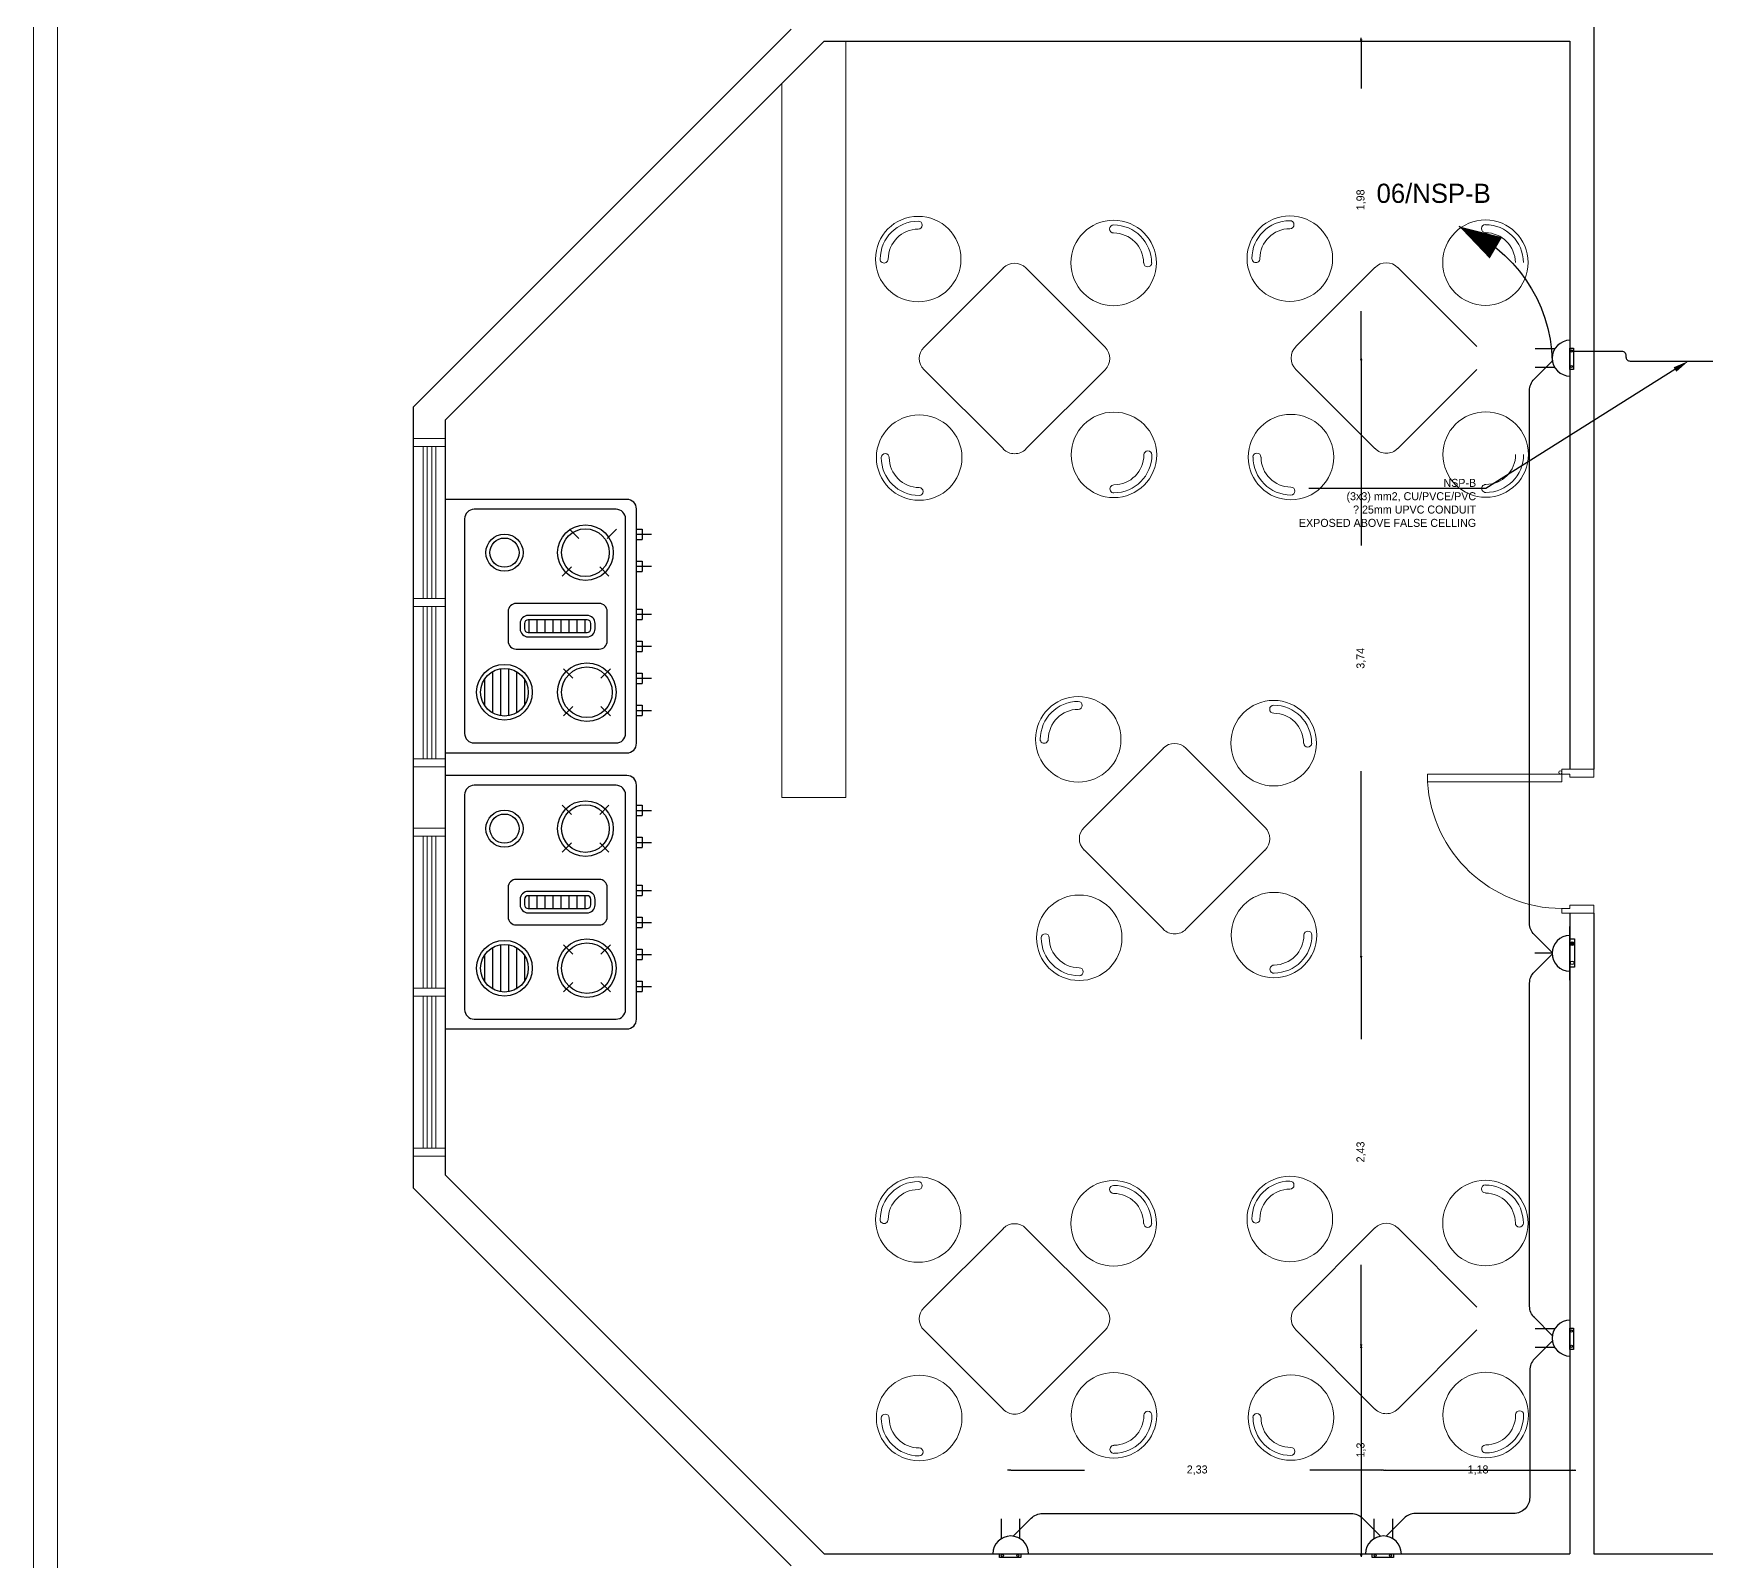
# Model space of a CAD drawing. Extents: x -1451 to 148, y -12854 to 856.
# Drawn here: x 5.32 to 15.78, y 339.03 to 348.57 of the extents above; entities that cross this region are included whole.
import ezdxf
from ezdxf import colors
from ezdxf.entities.mleader import LeaderData, LeaderLine
from ezdxf.enums import TextEntityAlignment as Align
from ezdxf.math import Vec2, Vec3

# ---------------------------------------------------------------- set-up
doc = ezdxf.new("R2010")
doc.units = 0
doc.header["$LTSCALE"] = 0.15
doc.layers.get('0').update_dxf_attribs({"color": 252})
doc.layers.get('Defpoints').update_dxf_attribs({"color": 252})
for name, color, linetype in [('0 BDH', 252, 'Continuous'), ('0 NORMAL WIRING', 252, 'Continuous'), ('0 sockets', 252, 'Continuous'), ('0 TEXTT', 4, 'Continuous'), ('AUTOINCR', 7, 'Continuous'), ('E-SOCK', 2, 'Continuous'), ('FIX', 252, 'Continuous'), ('TEXT', 3, 'Continuous')]:
    doc.layers.add(name, color=color, linetype=linetype)
for name, color, linetype, lineweight in [('0 DIM', 6, 'Continuous', 5), ('anal', 252, 'Continuous', 20), ('DOOR', 252, 'Continuous', 20), ('FUR', 252, 'Continuous', 9), ('wall', 252, 'Continuous', 30)]:
    doc.layers.add(name, color=color, linetype=linetype, lineweight=lineweight)
doc.dimstyles.new('ISO-25', dxfattribs={"dimtxt": 0.05, "dimasz": 0.01, "dimexe": 0, "dimexo": 0, "dimtad": 0, "dimtoh": 1, "dimtxsty": 'Standard', "dimblk": 'CLOSED', "dimcen": 2.5, "dimse1": 1, "dimse2": 1, "dimclrd": 1, "dimadec": 0, "dimazin": 0, "dimtfac": 1, "dimtix": 1, "dimtmove": 1, "dimatfit": 0, "dimfxl": 1, "dimarcsym": 0})

# ---------------------------------------------------------------- blocks, each defined once
blk = doc.blocks.new('D90')
at = {"layer": 'DOOR'}
for points in [[(0.03, 0.2), (0.03, 1.04), (0.078, 1.04), (0.078, 0.2)], [(0.03, 0.2), (0, 0.2), (0, 0), (0.05, 0), (0.05, 0.15), (0.03, 0.15)], [(0.87, 0.2), (0.9, 0.2), (0.9, 0), (0.85, 0), (0.85, 0.15), (0.87, 0.15)]]:
    blk.add_lwpolyline(points, close=True, dxfattribs=at)
blk.add_circle((0.02, 0.21), 0.01, dxfattribs=at)
blk.add_arc((0.025, 0.197), 0.845, 0.2218, 86.3889, dxfattribs=at)
blk = doc.blocks.new('*X25')
at = {"color": 0}
for p, q in [((0.125, 0.5611), (0.125, 0.6438)), ((0.15, 0.5376), (0.15, 0.6673)), ((0.175, 0.5287), (0.175, 0.6762)), ((0.2, 0.5288), (0.2, 0.6761)), ((0.225, 0.5379), (0.225, 0.667)), ((0.25, 0.5618), (0.25, 0.6431))]:
    blk.add_line(p, q, dxfattribs=at)
blk = doc.blocks.new('ARCH')
at = {"layer": 'anal'}
for p, q in [((5.325, 326.925), (5.325, 377.4)), ((5.475, 327.075), (5.475, 368.325)), ((7.8, 346.042), (7.7, 346.042)), ((7.8, 346.042), (7.9, 346.042)), ((7.7, 345.992), (7.9, 345.992)), ((7.76, 345.042), (7.76, 345.992)), ((7.785, 345.042), (7.785, 345.992)), ((7.8, 345.992), (7.9, 345.992)), ((7.815, 345.042), (7.815, 345.992)), ((7.84, 345.042), (7.84, 345.992)), ((7.7, 345.042), (7.9, 345.042)), ((7.7, 344.992), (7.9, 344.992)), ((7.76, 344.042), (7.76, 344.992)), ((7.785, 344.042), (7.785, 344.992)), ((7.815, 344.042), (7.815, 344.992)), ((7.84, 344.042), (7.84, 344.992)), ((7.9, 345.042), (7.9, 344.992)), ((7.7, 344.042), (7.9, 344.042)), ((7.8, 344.042), (7.9, 344.042)), ((7.8, 343.992), (7.7, 343.992)), ((7.8, 343.992), (7.9, 343.992)), ((7.8, 343.608), (7.7, 343.608)), ((7.7, 343.558), (7.9, 343.558)), ((7.76, 342.608), (7.76, 343.558)), ((7.785, 342.608), (7.785, 343.558)), ((7.8, 343.608), (7.9, 343.608)), ((7.8, 343.558), (7.9, 343.558)), ((7.815, 342.608), (7.815, 343.558)), ((7.84, 342.608), (7.84, 343.558)), ((7.7, 342.608), (7.9, 342.608)), ((7.9, 342.608), (7.9, 342.558)), ((7.7, 342.558), (7.9, 342.558)), ((7.76, 341.608), (7.76, 342.558)), ((7.785, 341.608), (7.785, 342.558)), ((7.815, 341.608), (7.815, 342.558)), ((7.84, 341.608), (7.84, 342.558)), ((7.7, 341.608), (7.9, 341.608)), ((7.8, 341.558), (7.7, 341.558)), ((7.8, 341.608), (7.9, 341.608)), ((7.8, 341.558), (7.9, 341.558))]:
    blk.add_line(p, q, dxfattribs=at)
at = {"layer": 'FIX', "ltscale": 1000}
for p, q in [((9.033, 345.662), (7.9, 345.662)), ((8.965, 345.6), (8.079, 345.6)), ((9.093, 344.138), (9.093, 345.602)), ((8.019, 345.54), (8.019, 344.2)), ((9.025, 344.2), (9.025, 345.54)), ((8.733, 345.417), (8.675, 345.476)), ((8.909, 345.417), (8.968, 345.476)), ((9.128, 345.476), (9.128, 345.411)), ((8.686, 345.241), (8.628, 345.182)), ((8.863, 345.241), (8.921, 345.182)), ((9.128, 345.276), (9.128, 345.211)), ((9.128, 344.976), (9.128, 344.911)), ((8.421, 344.91), (8.421, 344.83)), ((8.471, 344.91), (8.471, 344.83)), ((8.521, 344.91), (8.521, 344.83)), ((8.571, 344.91), (8.571, 344.83)), ((8.621, 344.91), (8.621, 344.83)), ((8.671, 344.91), (8.671, 344.83)), ((8.721, 344.91), (8.721, 344.83)), ((8.771, 344.91), (8.771, 344.83)), ((9.128, 344.776), (9.128, 344.711)), ((8.695, 344.545), (8.636, 344.604)), ((8.871, 344.545), (8.93, 344.604)), ((9.128, 344.576), (9.128, 344.511)), ((8.695, 344.369), (8.636, 344.31)), ((8.871, 344.369), (8.93, 344.31)), ((9.128, 344.376), (9.128, 344.311)), ((8.079, 344.14), (8.965, 344.14)), ((7.9, 344.078), (9.033, 344.078)), ((9.033, 343.937), (7.9, 343.937)), ((8.965, 343.876), (8.079, 343.876)), ((9.093, 342.414), (9.093, 343.877)), ((8.019, 343.816), (8.019, 342.475)), ((8.686, 343.693), (8.628, 343.751)), ((8.863, 343.693), (8.921, 343.751)), ((9.025, 342.475), (9.025, 343.816)), ((9.128, 343.752), (9.128, 343.687)), ((8.686, 343.516), (8.628, 343.458)), ((8.863, 343.516), (8.921, 343.458)), ((9.128, 343.552), (9.128, 343.487)), ((9.128, 343.252), (9.128, 343.187)), ((8.421, 343.186), (8.421, 343.106)), ((8.471, 343.186), (8.471, 343.106)), ((8.521, 343.186), (8.521, 343.106)), ((8.571, 343.186), (8.571, 343.106)), ((8.621, 343.186), (8.621, 343.106)), ((8.671, 343.186), (8.671, 343.106)), ((8.721, 343.186), (8.721, 343.106)), ((8.771, 343.186), (8.771, 343.106)), ((9.128, 343.052), (9.128, 342.987)), ((8.695, 342.821), (8.636, 342.879)), ((8.871, 342.821), (8.93, 342.879)), ((9.128, 342.852), (9.128, 342.787)), ((8.695, 342.644), (8.636, 342.586)), ((8.871, 342.644), (8.93, 342.586)), ((9.128, 342.652), (9.128, 342.587)), ((8.079, 342.415), (8.965, 342.415)), ((7.9, 342.354), (9.033, 342.354))]:
    blk.add_line(p, q, dxfattribs=at)
for points in [[(9.093, 345.476), (9.128, 345.476)], [(9.093, 345.444), (9.187, 345.444)], [(9.093, 345.411), (9.128, 345.411)], [(9.093, 345.276), (9.128, 345.276)], [(9.093, 345.244), (9.187, 345.244)], [(9.093, 345.211), (9.128, 345.211)], [(9.093, 344.976), (9.128, 344.976)], [(9.093, 344.944), (9.187, 344.944)], [(9.093, 344.911), (9.128, 344.911)], [(9.093, 344.776), (9.128, 344.776)], [(9.093, 344.744), (9.187, 344.744)], [(9.093, 344.711), (9.128, 344.711)], [(9.093, 344.576), (9.128, 344.576)], [(9.093, 344.544), (9.187, 344.544)], [(9.093, 344.511), (9.128, 344.511)], [(9.093, 344.376), (9.128, 344.376)], [(9.093, 344.344), (9.187, 344.344)], [(9.093, 344.311), (9.128, 344.311)], [(9.093, 343.752), (9.128, 343.752)], [(9.093, 343.719), (9.187, 343.719)], [(9.093, 343.687), (9.128, 343.687)], [(9.093, 343.552), (9.128, 343.552)], [(9.093, 343.519), (9.187, 343.519)], [(9.093, 343.487), (9.128, 343.487)], [(9.093, 343.252), (9.128, 343.252)], [(9.093, 343.219), (9.187, 343.219)], [(9.093, 343.187), (9.128, 343.187)], [(9.093, 343.052), (9.128, 343.052)], [(9.093, 343.019), (9.187, 343.019)], [(9.093, 342.987), (9.128, 342.987)], [(9.093, 342.852), (9.128, 342.852)], [(9.093, 342.819), (9.187, 342.819)], [(9.093, 342.787), (9.128, 342.787)], [(9.093, 342.652), (9.128, 342.652)], [(9.093, 342.619), (9.187, 342.619)], [(9.093, 342.587), (9.128, 342.587)]]:
    blk.add_lwpolyline(points, dxfattribs=at)
for points in [[(8.291, 344.962), (8.291, 344.777, 0.414214), (8.341, 344.727), (8.86, 344.727, 0.414214), (8.91, 344.777), (8.91, 344.962, 0.414214), (8.86, 345.012), (8.341, 345.012, 0.414214)], [(8.366, 344.887), (8.366, 344.853, 0.414214), (8.416, 344.803), (8.784, 344.803, 0.414214), (8.834, 344.853), (8.834, 344.887, 0.414214), (8.784, 344.937), (8.416, 344.937, 0.414214)], [(8.393, 344.887), (8.393, 344.853, 0.414214), (8.416, 344.83), (8.784, 344.83, 0.414214), (8.807, 344.853), (8.807, 344.887, 0.414214), (8.784, 344.91), (8.416, 344.91, 0.414214)], [(8.291, 343.238), (8.291, 343.053, 0.414214), (8.341, 343.003), (8.86, 343.003, 0.414214), (8.91, 343.053), (8.91, 343.238, 0.414214), (8.86, 343.288), (8.341, 343.288, 0.414214)], [(8.366, 343.163), (8.366, 343.129, 0.414214), (8.416, 343.079), (8.784, 343.079, 0.414214), (8.834, 343.129), (8.834, 343.163, 0.414214), (8.784, 343.213), (8.416, 343.213, 0.414214)], [(8.393, 343.163), (8.393, 343.129, 0.414214), (8.416, 343.106), (8.784, 343.106, 0.414214), (8.807, 343.129), (8.807, 343.163, 0.414214), (8.784, 343.186), (8.416, 343.186, 0.414214)]]:
    blk.add_lwpolyline(points, format="xyb", close=True, dxfattribs=at)
for centre, radius in [((8.774, 345.329), 0.174), ((8.268, 345.329), 0.116), ((8.268, 345.329), 0.0914), ((8.774, 345.329), 0.149), ((8.268, 344.457), 0.174), ((8.268, 344.457), 0.149), ((8.783, 344.457), 0.183), ((8.783, 344.457), 0.158), ((8.268, 343.605), 0.116), ((8.774, 343.605), 0.174), ((8.774, 343.605), 0.149), ((8.268, 343.605), 0.0914), ((8.268, 342.733), 0.174), ((8.268, 342.733), 0.149), ((8.783, 342.733), 0.183), ((8.783, 342.733), 0.158)]:
    blk.add_circle(centre, radius, dxfattribs=at)
for centre, start, end in [((8.079, 345.54), 90, 180), ((8.965, 345.54), 0, 90), ((9.033, 345.602), 0, 90), ((8.079, 344.2), 180, 270), ((8.965, 344.2), 270, 0), ((9.033, 344.138), 270, 0), ((9.033, 343.877), 0, 90), ((8.079, 343.816), 90, 180), ((8.965, 343.816), 0, 90), ((8.079, 342.475), 180, 270), ((8.965, 342.475), 270, 0), ((9.033, 342.414), 270, 0)]:
    blk.add_arc(centre, 0.06, start, end, dxfattribs=at)
at = {"layer": 'FUR'}
for p, q in [((10.4, 348.525), (10.4, 343.8)), ((10, 343.8), (10, 348.259)), ((10.89, 346.613), (11.385, 347.108)), ((11.526, 347.108), (12.021, 346.613)), ((13.212, 346.616), (13.707, 347.111)), ((13.849, 347.111), (14.344, 346.616)), ((11.385, 345.977), (10.89, 346.472)), ((12.021, 346.472), (11.526, 345.977)), ((13.707, 345.979), (13.212, 346.474)), ((14.344, 346.474), (13.849, 345.979)), ((11.89, 343.613), (12.385, 344.108)), ((12.526, 344.108), (13.021, 343.613)), ((10.4, 343.8), (10, 343.8)), ((12.385, 342.977), (11.89, 343.472)), ((13.021, 343.472), (12.526, 342.977)), ((10.89, 340.613), (11.385, 341.108)), ((11.526, 341.108), (12.021, 340.613)), ((13.212, 340.616), (13.707, 341.111)), ((13.849, 341.111), (14.344, 340.616)), ((11.385, 339.977), (10.89, 340.472)), ((12.021, 340.472), (11.526, 339.977)), ((13.707, 339.979), (13.212, 340.474)), ((14.344, 340.474), (13.849, 339.979))]:
    blk.add_line(p, q, dxfattribs=at)
for centre in [(10.853, 347.163), (12.074, 347.139), (13.175, 347.166), (14.397, 347.141), (10.859, 345.923), (12.076, 345.94), (13.182, 345.926), (14.399, 345.942), (11.853, 344.163), (13.074, 344.139), (13.076, 342.94), (11.859, 342.923), (10.853, 341.163), (13.175, 341.166), (12.074, 341.139), (14.397, 341.141), (10.859, 339.923), (12.076, 339.94), (13.182, 339.926), (14.399, 339.942)]:
    blk.add_circle(centre, 0.267, dxfattribs=at)
for centre, radius, start, end in [((10.853, 347.163), 0.237, 89.9577, 179.9577), ((10.853, 347.375), 0.025, 269.9577, 89.9577), ((12.074, 347.351), 0.025, 90, 270), ((12.074, 347.139), 0.237, 360, 90), ((13.175, 347.166), 0.237, 89.9577, 179.9577), ((13.176, 347.378), 0.025, 269.9577, 89.9577), ((14.397, 347.354), 0.025, 90, 270), ((14.397, 347.141), 0.237, 360, 90), ((10.853, 347.163), 0.187, 89.9577, 179.9577), ((12.074, 347.139), 0.187, 360, 90), ((13.175, 347.166), 0.187, 89.9577, 179.9577), ((14.397, 347.141), 0.187, 360, 90), ((12.963, 347.166), 0.025, 179.9577, 359.9577), ((10.64, 347.163), 0.025, 179.9577, 359.9577), ((11.455, 347.037), 0.1, 45, 135), ((12.287, 347.139), 0.025, 180, 360), ((13.778, 347.04), 0.1, 45, 135), ((10.96, 346.542), 0.1, 135, 225), ((11.95, 346.542), 0.1, 315, 45), ((13.283, 346.545), 0.1, 135, 225), ((10.647, 345.923), 0.025, 0, 180), ((10.859, 345.923), 0.237, 180, 270), ((10.859, 345.923), 0.187, 180, 270), ((11.455, 346.047), 0.1, 225, 315), ((12.076, 345.94), 0.237, 270.0423, 0.0423), ((12.076, 345.94), 0.187, 270.0423, 0.0423), ((12.288, 345.94), 0.025, 0.0423, 180.0423), ((12.969, 345.926), 0.025, 0, 180), ((13.182, 345.926), 0.237, 180, 270), ((13.182, 345.926), 0.187, 180, 270), ((13.778, 346.05), 0.1, 225, 315), ((14.399, 345.942), 0.187, 270.0423, 0.0423), ((14.399, 345.942), 0.237, 270.0423, 0.0423), ((10.859, 345.711), 0.025, 270, 90), ((12.076, 345.727), 0.025, 90.0423, 270.0423), ((13.182, 345.714), 0.025, 270, 90), ((14.399, 345.73), 0.025, 90.0423, 270.0423), ((11.853, 344.163), 0.237, 89.9577, 179.9577), ((11.853, 344.163), 0.187, 89.9577, 179.9577), ((11.853, 344.375), 0.025, 269.9577, 89.9577), ((13.074, 344.351), 0.025, 90, 270), ((13.074, 344.139), 0.237, 360, 90), ((13.074, 344.139), 0.187, 360, 90), ((11.64, 344.163), 0.025, 179.9577, 359.9577), ((12.455, 344.037), 0.1, 45, 135), ((13.287, 344.139), 0.025, 180, 360), ((11.96, 343.542), 0.1, 135, 225), ((12.95, 343.542), 0.1, 315, 45), ((11.647, 342.923), 0.025, 0, 180), ((11.859, 342.923), 0.237, 180, 270), ((11.859, 342.923), 0.187, 180, 270), ((12.455, 343.047), 0.1, 225, 315), ((13.076, 342.94), 0.237, 270.0423, 0.0423), ((13.076, 342.94), 0.187, 270.0423, 0.0423), ((13.288, 342.94), 0.025, 0.0423, 180.0423), ((11.859, 342.711), 0.025, 270, 90), ((13.076, 342.727), 0.025, 90.0423, 270.0423), ((10.853, 341.163), 0.237, 89.9577, 179.9577), ((10.853, 341.163), 0.187, 89.9577, 179.9577), ((10.853, 341.375), 0.025, 269.9577, 89.9577), ((12.074, 341.351), 0.025, 90, 270), ((12.074, 341.139), 0.237, 360, 90), ((12.074, 341.139), 0.187, 360, 90), ((13.175, 341.166), 0.237, 89.9577, 179.9577), ((13.175, 341.166), 0.187, 89.9577, 179.9577), ((13.176, 341.378), 0.025, 269.9577, 89.9577), ((14.397, 341.354), 0.025, 90, 270), ((14.397, 341.141), 0.237, 360, 90), ((14.397, 341.141), 0.187, 360, 90), ((10.64, 341.163), 0.025, 179.9577, 359.9577), ((11.455, 341.037), 0.1, 45, 135), ((12.287, 341.139), 0.025, 180, 360), ((12.963, 341.166), 0.025, 179.9577, 359.9577), ((13.778, 341.04), 0.1, 45, 135), ((14.609, 341.141), 0.025, 180, 360), ((10.96, 340.542), 0.1, 135, 225), ((11.95, 340.542), 0.1, 315, 45), ((13.283, 340.545), 0.1, 135, 225), ((11.455, 340.047), 0.1, 225, 315), ((12.288, 339.94), 0.025, 0.0423, 180.0423), ((13.778, 340.05), 0.1, 225, 315), ((14.611, 339.943), 0.025, 0.0423, 180.0423), ((10.647, 339.923), 0.025, 0, 180), ((10.859, 339.923), 0.237, 180, 270), ((10.859, 339.923), 0.187, 180, 270), ((12.076, 339.94), 0.237, 270.0423, 0.0423), ((12.076, 339.94), 0.187, 270.0423, 0.0423), ((12.969, 339.926), 0.025, 0, 180), ((13.182, 339.926), 0.237, 180, 270), ((13.182, 339.926), 0.187, 180, 270), ((14.399, 339.942), 0.187, 270.0423, 0.0423), ((14.399, 339.942), 0.237, 270.0423, 0.0423), ((12.076, 339.727), 0.025, 90.0423, 270.0423), ((14.399, 339.73), 0.025, 90.0423, 270.0423), ((10.859, 339.711), 0.025, 270, 90), ((13.182, 339.714), 0.025, 270, 90)]:
    blk.add_arc(centre, radius, start, end, dxfattribs=at)
at = {"layer": 'wall'}
for p, q in [((15.075, 349.696), (15.075, 343.976)), ((7.7, 346.241), (10.059, 348.6)), ((7.9, 346.159), (10.266, 348.525)), ((10.266, 348.525), (14.925, 348.525)), ((14.925, 348.525), (14.925, 343.976)), ((7.7, 341.359), (7.7, 346.241)), ((7.9, 341.441), (7.9, 346.159)), ((14.925, 343.076), (14.925, 339.075)), ((15.075, 343.076), (15.075, 339.075)), ((10.266, 339.075), (7.9, 341.441)), ((10.059, 339), (7.7, 341.359)), ((10.266, 339.075), (14.925, 339.075)), ((15.075, 339.075), (17.25, 339.075))]:
    blk.add_line(p, q, dxfattribs=at)
at = {"layer": 'DOOR', "xscale": -1, "rotation": 90}
blk.add_blockref('D90', (15.075, 343.976), dxfattribs=at)
at = {"layer": 'FIX', "ltscale": 1000, "xscale": -2, "yscale": 2, "zscale": 2, "rotation": 180}
for p in [(7.893, 345.662), (7.893, 343.937)]:
    blk.add_blockref('*X25', p, dxfattribs=at)
blk = doc.blocks.new('*U292')
at = {"linetype": 'ByBlock'}
h = blk.add_hatch(dxfattribs=at)
h.set_pattern_fill('ANGLE', color=2)
h.set_pattern_definition([(0, (-301.6926, 2.516), (0, 6.985), [5.08, -1.905]), (90, (-301.6926, 2.516), (-6.985, 4e-16), [5.08, -1.905])])
h.paths.add_polyline_path([(87, -25, 1), (127, -25, 1)])
at = {"color": 6, "linetype": 'ByBlock'}
blk.add_lwpolyline([(-154, 0), (164, 0), (164, -52), (-154, -52)], close=True, dxfattribs=at)
for centre in [(-107, -25), (107, -25)]:
    blk.add_circle(centre, 20.1, dxfattribs=at)
at = {"layer": 'E-SOCK'}
for p, q in [((0, 200), (0, 395)), ((-300, 0), (300, 0))]:
    blk.add_line(p, q, dxfattribs=at)
blk.add_arc((0, 0), 200, 0, 180, dxfattribs=at)
blk = doc.blocks.new('s')
at = {"layer": '0 BDH', "linetype": 'ByBlock'}
h = blk.add_hatch(dxfattribs=at)
h.set_pattern_fill('ANGLE', color=2)
h.set_pattern_definition([(0, (-147.759, -393.318), (0, 6.985), [5.08, -1.905]), (90, (-147.759, -393.318), (-6.985, 4e-16), [5.08, -1.905])])
h.paths.add_polyline_path([(0.073, 0.002, 1), (0.054, 0.002, 1)])
at = {"layer": '0 BDH', "color": 6, "linetype": 'ByBlock'}
blk.add_lwpolyline([(-0.089, 0.015), (0.089, 0.015), (0.089, -0.015), (-0.089, -0.015)], close=True, dxfattribs=at)
for centre in [(-0.064, 0.002), (0.064, 0.002)]:
    blk.add_circle(centre, 0.00918, dxfattribs=at)
blk = doc.blocks.new('*U276')
at = {"layer": 'E-SOCK'}
for p, q in [((-0.077, -0.021), (-0.077, 0.142)), ((0.077, -0.021), (0.077, 0.142)), ((-0.223, -0.149), (0.223, -0.149))]:
    blk.add_line(p, q, dxfattribs=at)
blk.add_arc((0, -0.149), 0.149, 0, 180, dxfattribs=at)
at = {"layer": '0 BDH', "color": 6, "linetype": 'ByBlock'}
blk.add_blockref('s', (-0.005, -0.163), dxfattribs=at)
blk = doc.blocks.new('*U64')
at = {"transparency": 33554687}
blk.add_line((-558.4, 70.7), (-626.2, 129.6), dxfattribs=at)
blk.add_lwpolyline([(-626.2, 129.6, 0, 96, 0), (-492.9, 30.1, 96, 96, 0)], format="xyseb", dxfattribs=at)
at = {"ltscale": 0.2, "transparency": 33554687}
blk.add_arc((-214.3, 542.2), 583, 225.05092, 291.56782, dxfattribs=at)
blk = doc.blocks.new('N')
at = {"layer": 'TEXT', "transparency": 33554687, "xscale": -0.0016, "yscale": 0.0016, "zscale": 0.0016, "rotation": 68.01807446485657}
blk.add_blockref('*U64', (0, 0), dxfattribs=at)
blk = doc.blocks.new('_Closed')
at = {"color": 0, "linetype": 'ByBlock', "lineweight": -2}
for p, q in [((-1, 0.2), (0, 0)), ((-1, 0.2), (-1, -0.2)), ((0, 0), (-1, -0.2)), ((0, 0), (-1, 0))]:
    blk.add_line(p, q, dxfattribs=at)
blk = doc.blocks.new('*D418')
at = {"layer": '0 DIM', "color": 1, "linetype": 'ByBlock', "lineweight": -2, "transparency": 16777216}
for p, q in [((13.621, 348.535), (13.621, 348.545)), ((13.621, 348.525), (13.621, 348.229)), ((13.621, 346.541), (13.621, 346.837)), ((13.621, 346.531), (13.621, 346.521))]:
    blk.add_line(p, q, dxfattribs=at)
at = {"layer": 'Defpoints', "color": 0, "linetype": 'ByBlock', "transparency": 16777216}
for p in [(13.621, 348.525), (14.925, 348.525), (14.925, 346.541)]:
    blk.add_point(p, dxfattribs=at)
at = {"layer": '0 DIM', "color": 1, "linetype": 'ByBlock', "lineweight": -2, "transparency": 16777216, "xscale": 0.01, "yscale": 0.01, "zscale": 0.01}
for p, rotation in [((13.621, 348.525), 270), ((13.621, 346.541), 90)]:
    blk.add_blockref('_Closed', p, dxfattribs=dict(at, rotation=rotation))
at = {"layer": '0 DIM', "color": 0, "linetype": 'ByBlock', "transparency": 16777216, "insert": (13.621, 347.533), "char_height": 0.05, "attachment_point": 5, "rotation": 90}
blk.add_mtext('1,98', dxfattribs=at)
blk = doc.blocks.new('*D419')
at = {"layer": '0 DIM', "color": 1, "linetype": 'ByBlock', "lineweight": -2, "transparency": 16777216}
for p, q in [((13.621, 346.531), (13.621, 345.373)), ((13.621, 342.808), (13.621, 343.965))]:
    blk.add_line(p, q, dxfattribs=at)
at = {"layer": 'Defpoints', "color": 0, "linetype": 'ByBlock', "transparency": 16777216}
for p in [(14.925, 346.541), (13.621, 342.798), (14.202, 342.798)]:
    blk.add_point(p, dxfattribs=at)
at = {"layer": '0 DIM', "color": 1, "linetype": 'ByBlock', "lineweight": -2, "transparency": 16777216, "xscale": 0.01, "yscale": 0.01, "zscale": 0.01}
for p, rotation in [((13.621, 346.541), 90), ((13.621, 342.798), 270)]:
    blk.add_blockref('_Closed', p, dxfattribs=dict(at, rotation=rotation))
at = {"layer": '0 DIM', "color": 0, "linetype": 'ByBlock', "transparency": 16777216, "insert": (13.621, 344.669), "char_height": 0.05, "attachment_point": 5, "rotation": 90}
blk.add_mtext('3,74', dxfattribs=at)
blk = doc.blocks.new('*D420')
at = {"layer": '0 DIM', "color": 1, "linetype": 'ByBlock', "lineweight": -2, "transparency": 16777216}
for p, q in [((13.621, 342.808), (13.621, 342.818)), ((13.621, 342.798), (13.621, 342.289)), ((13.621, 340.372), (13.621, 340.881)), ((13.621, 340.362), (13.621, 340.352))]:
    blk.add_line(p, q, dxfattribs=at)
at = {"layer": 'Defpoints', "color": 0, "linetype": 'ByBlock', "transparency": 16777216}
for p in [(14.202, 342.798), (13.621, 340.372), (14.078, 340.372)]:
    blk.add_point(p, dxfattribs=at)
at = {"layer": '0 DIM', "color": 1, "linetype": 'ByBlock', "lineweight": -2, "transparency": 16777216, "xscale": 0.01, "yscale": 0.01, "zscale": 0.01}
for p, rotation in [((13.621, 342.798), 270), ((13.621, 340.372), 90)]:
    blk.add_blockref('_Closed', p, dxfattribs=dict(at, rotation=rotation))
at = {"layer": '0 DIM', "color": 0, "linetype": 'ByBlock', "transparency": 16777216, "insert": (13.621, 341.585), "char_height": 0.05, "attachment_point": 5, "rotation": 90}
blk.add_mtext('2,43', dxfattribs=at)
blk = doc.blocks.new('*D421')
at = {"layer": '0 DIM', "color": 1, "linetype": 'ByBlock', "lineweight": -2, "transparency": 16777216}
for p, q in [((13.621, 340.382), (13.621, 340.392)), ((13.621, 340.372), (13.621, 339.075)), ((13.621, 339.065), (13.621, 339.055))]:
    blk.add_line(p, q, dxfattribs=at)
at = {"layer": 'Defpoints', "color": 0, "linetype": 'ByBlock', "transparency": 16777216}
for p in [(14.078, 340.372), (13.621, 339.075), (13.76, 339.075)]:
    blk.add_point(p, dxfattribs=at)
at = {"layer": '0 DIM', "color": 1, "linetype": 'ByBlock', "lineweight": -2, "transparency": 16777216, "xscale": 0.01, "yscale": 0.01, "zscale": 0.01}
for p, rotation in [((13.621, 340.372), 270), ((13.621, 339.075), 90)]:
    blk.add_blockref('_Closed', p, dxfattribs=dict(at, rotation=rotation))
at = {"layer": '0 DIM', "color": 0, "linetype": 'ByBlock', "transparency": 16777216, "insert": (13.621, 339.723), "char_height": 0.05, "attachment_point": 5, "rotation": 90}
blk.add_mtext('1,3', dxfattribs=at)
blk = doc.blocks.new('*D422')
at = {"layer": '0 DIM', "color": 1, "linetype": 'ByBlock', "lineweight": -2, "transparency": 16777216}
for p, q in [((13.75, 339.597), (13.74, 339.597)), ((13.76, 339.597), (14.941, 339.597)), ((14.951, 339.597), (14.961, 339.597))]:
    blk.add_line(p, q, dxfattribs=at)
at = {"layer": 'Defpoints', "color": 0, "linetype": 'ByBlock', "transparency": 16777216}
for p in [(14.941, 339.597), (13.76, 339.075), (14.941, 339.075)]:
    blk.add_point(p, dxfattribs=at)
at = {"layer": '0 DIM', "color": 1, "linetype": 'ByBlock', "lineweight": -2, "transparency": 16777216, "xscale": 0.01, "yscale": 0.01, "zscale": 0.01}
blk.add_blockref('_Closed', (13.76, 339.597), dxfattribs=at)
at = {"layer": '0 DIM', "color": 1, "linetype": 'ByBlock', "lineweight": -2, "transparency": 16777216, "xscale": 0.01, "yscale": 0.01, "zscale": 0.01, "rotation": 180}
blk.add_blockref('_Closed', (14.941, 339.597), dxfattribs=at)
at = {"layer": '0 DIM', "color": 0, "linetype": 'ByBlock', "transparency": 16777216, "insert": (14.351, 339.597), "char_height": 0.05, "attachment_point": 5}
blk.add_mtext('1,18', dxfattribs=at)
blk = doc.blocks.new('*D423')
at = {"layer": '0 DIM', "color": 1, "linetype": 'ByBlock', "lineweight": -2, "transparency": 16777216}
for p, q in [((11.421, 339.597), (11.411, 339.597)), ((11.431, 339.597), (11.892, 339.597)), ((13.76, 339.597), (13.3, 339.597)), ((13.77, 339.597), (13.78, 339.597))]:
    blk.add_line(p, q, dxfattribs=at)
at = {"layer": 'Defpoints', "color": 0, "linetype": 'ByBlock', "transparency": 16777216}
for p in [(11.431, 339.597), (11.431, 339.075), (13.76, 339.075)]:
    blk.add_point(p, dxfattribs=at)
at = {"layer": '0 DIM', "color": 1, "linetype": 'ByBlock', "lineweight": -2, "transparency": 16777216, "xscale": 0.01, "yscale": 0.01, "zscale": 0.01}
blk.add_blockref('_Closed', (11.431, 339.597), dxfattribs=at)
at = {"layer": '0 DIM', "color": 1, "linetype": 'ByBlock', "lineweight": -2, "transparency": 16777216, "xscale": 0.01, "yscale": 0.01, "zscale": 0.01, "rotation": 180}
blk.add_blockref('_Closed', (13.76, 339.597), dxfattribs=at)
at = {"layer": '0 DIM', "color": 0, "linetype": 'ByBlock', "transparency": 16777216, "insert": (12.596, 339.597), "char_height": 0.05, "attachment_point": 5}
blk.add_mtext('2,33', dxfattribs=at)

msp = doc.modelspace()

# ---------------------------------------------------------------- linework, layer by layer
at = {"layer": '0 NORMAL WIRING', "color": 3}
for points in [[(14.814, 342.831), (14.702, 342.943, -0.198912), (14.672, 343.013), (14.672, 346.342, -0.198912), (14.702, 346.413), (14.815, 346.526)], [(14.815, 340.438), (14.703, 340.551, -0.198912), (14.673, 340.621), (14.673, 342.64, -0.198912), (14.703, 342.71), (14.814, 342.821)], [(14.815, 340.404), (14.703, 340.292, 0.198912), (14.674, 340.221), (14.674, 339.427, -0.414214), (14.574, 339.327), (13.959, 339.327, 0.198912), (13.889, 339.297), (13.777, 339.185)], [(11.447, 339.185), (11.559, 339.297, -0.198954), (11.63, 339.327), (13.559, 339.326, -0.19887), (13.63, 339.297), (13.742, 339.185)]]:
    msp.add_lwpolyline(points, format="xyb", dxfattribs=at)
at = {"layer": '0 sockets', "color": 1, "linetype": 'ByBlock'}
msp.add_lwpolyline([(14.934, 346.588), (15.249, 346.588, -0.414214), (15.275, 346.562), (15.275, 346.552, 0.414214), (15.301, 346.526), (16.032, 346.526)], format="xyb", dxfattribs=at)

# ---------------------------------------------------------------- block references
at = {"layer": '0 BDH', "color": 6, "linetype": 'ByBlock', "rotation": 44.99999999998546}
msp.add_blockref('N', (14.815, 346.526), dxfattribs=at)
at = {"layer": '0 sockets', "color": 3}
msp.add_blockref('ARCH', (0, 0), dxfattribs=at)
at = {"layer": '0 sockets', "color": 3, "rotation": 90}
for name, p, xscale, yscale, zscale in [('*U276', (14.814, 346.544), 0.75, 0.75, 0.75), ('*U292', (14.925, 342.826), 0.0005570000000000001, 0.0005570000000000001, 0.0005570000000000001), ('*U276', (14.814, 340.422), 0.75, 0.75, 0.75)]:
    msp.add_blockref(name, p, dxfattribs=dict(at, xscale=xscale, yscale=yscale, zscale=zscale))
at = {"layer": '0 sockets', "color": 3, "xscale": 0.75, "yscale": 0.75, "zscale": 0.75}
for p in [(11.431, 339.186), (13.76, 339.186)]:
    msp.add_blockref('*U276', p, dxfattribs=at)

# ---------------------------------------------------------------- texts
at = {"layer": 'AUTOINCR', "color": 1, "linetype": 'ByBlock'}
msp.add_text('06/NSP-B', height=0.12, dxfattribs=at).set_placement((13.717, 347.478), align=Align.BOTTOM_LEFT)

# ---------------------------------------------------------------- dimensions: what is measured, and where the dimension line sits
at = {"layer": '0 DIM', "color": 6, "linetype": 'ByBlock'}
for base, p1, p2, picture, middle in [((13.621, 348.525), (14.925, 346.541), (14.925, 348.525), '*D418', (13.621, 347.533)), ((13.621, 342.798), (14.925, 346.541), (14.202, 342.798), '*D419', (13.621, 344.669)), ((13.621, 340.372), (14.202, 342.798), (14.078, 340.372), '*D420', (13.621, 341.585)), ((13.621, 339.075), (14.078, 340.372), (13.76, 339.075), '*D421', (13.621, 339.723))]:
    dim = msp.add_linear_dim(base=base, p1=p1, p2=p2, angle=90, dimstyle='ISO-25', dxfattribs=at)
    dim.commit()
    dim.dimension.update_dxf_attribs({"geometry": picture, "text_midpoint": middle})
for base, p2, picture, middle in [((11.431, 339.597), (11.431, 339.075), '*D423', (12.596, 339.597)), ((14.941, 339.597), (14.941, 339.075), '*D422', (14.351, 339.597))]:
    dim = msp.add_linear_dim(base=base, p1=(13.76, 339.075), p2=p2, dimstyle='ISO-25', dxfattribs=at)
    dim.commit()
    dim.dimension.update_dxf_attribs({"geometry": picture, "text_midpoint": middle})

# ---------------------------------------------------------------- leaders
at = {"layer": '0 TEXTT', "color": 1, "linetype": 'ByBlock'}
ml = msp.add_multileader_mtext('Standard', dxfattribs=at)
ml.set_content('NSP-B \\P(3x3) mm2, CU/PVCE/PVC\\P? 25mm UPVC CONDUIT\\PEXPOSED ABOVE FALSE CELLING', color=6)
ml.set_leader_properties(color=4)
ml.build(insert=Vec2(0, 0))
ml.multileader.update_dxf_attribs({"text_right_attachment_type": 6, "dogleg_length": 0.05, "arrow_head_size": 0.1})
ctx = ml.context
ctx.base_point, ctx.char_height, ctx.arrow_head_size, ctx.landing_gap_size = Vec3(12.995, 345.765), 0.05, 0.1, 0.01
ctx.right_attachment, ctx.text_align_type = 6, 2
notes = []
notes.append((ctx, [(0, (1, 1, 0), (14.399, 345.73), (-1, 0), 0.05, [(0, [(15.666, 346.526)], 0, [])])]))
ctx.mtext.insert, ctx.mtext.width, ctx.mtext.alignment, ctx.mtext.flow_direction = Vec3(14.339, 345.79), 6.216, 3, 5
for ctx, leaders in notes:
    for number, flags, end, landing, length, lines in leaders:
        leader = LeaderData()
        leader.index, (leader.has_last_leader_line, leader.has_dogleg_vector, leader.attachment_direction) = number, flags
        leader.last_leader_point, leader.dogleg_vector, leader.dogleg_length = Vec3(end), Vec3(landing), length
        for number, points, colour, breaks in lines:
            line = LeaderLine()
            line.index, line.vertices, line.color, line.breaks = number, Vec3.list(points), colors.encode_raw_color(colour), breaks
            leader.lines.append(line)
        ctx.leaders.append(leader)

doc.saveas('drawing.dxf')
